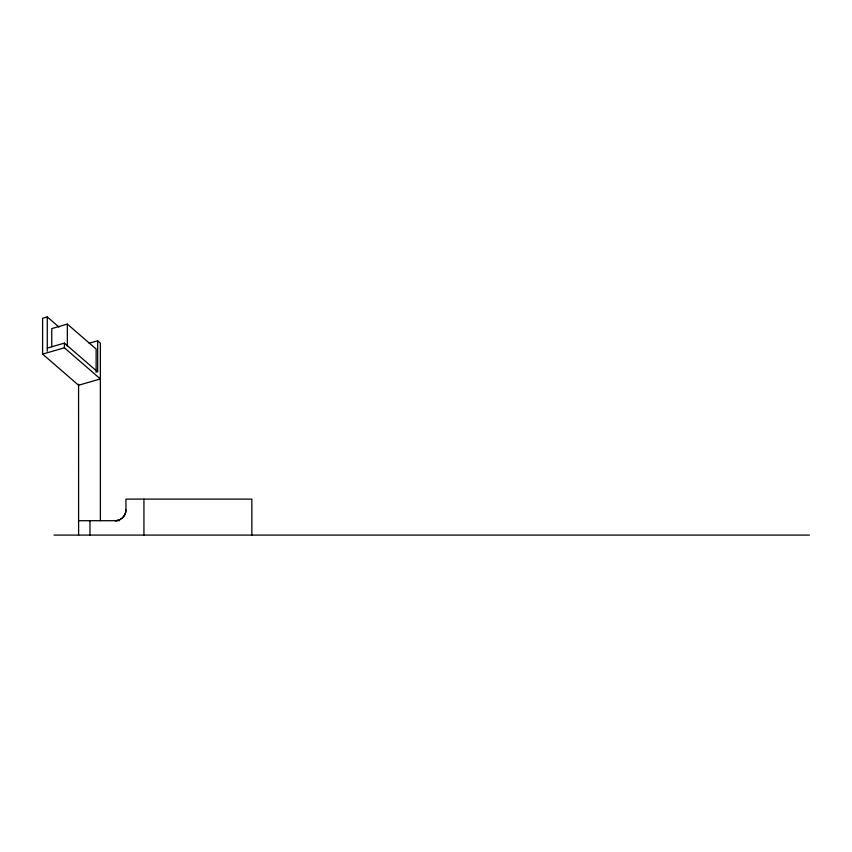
<?xml version="1.0" encoding="UTF-8"?>
<svg xmlns="http://www.w3.org/2000/svg" width="852" height="852" viewBox="0 0 852 852"><rect width="100%" height="100%" fill="white"/><g stroke="black" fill="none" stroke-linecap="round" stroke-linejoin="round"><path stroke-width="1.28" d="M125.947 509.901C126.032 514.683 122.528 519.209 117.885 520.348A21.247 15.027 90 0 1 115.158 520.689A10.788 10.788 0 0 0 125.947 509.901L125.947 499.112L251.841 499.112L251.841 535.088M59.012 327.083L47.275 316.912L42.6 318.265L42.6 354.091L78.576 385.242L100.376 378.948L64.411 347.797L64.411 343.122L47.275 348.074M96.127 372.388L96.127 349.022L67.34 324.101L51.77 328.595L51.77 346.775M42.6 354.091L64.411 347.797M89.109 343.26L97.682 340.789L100.376 343.122L100.376 520.7M78.608 520.7L119.205 520.7M54.006 535.088L809.4 535.088M64.411 343.122L97.682 371.941L97.682 340.789M143.935 499.112L143.935 535.088M89.971 520.7L89.971 535.088M78.576 384.231L78.597 535.088M67.34 324.101L67.34 346.168M47.275 316.912L47.275 351.184"/></g></svg>
